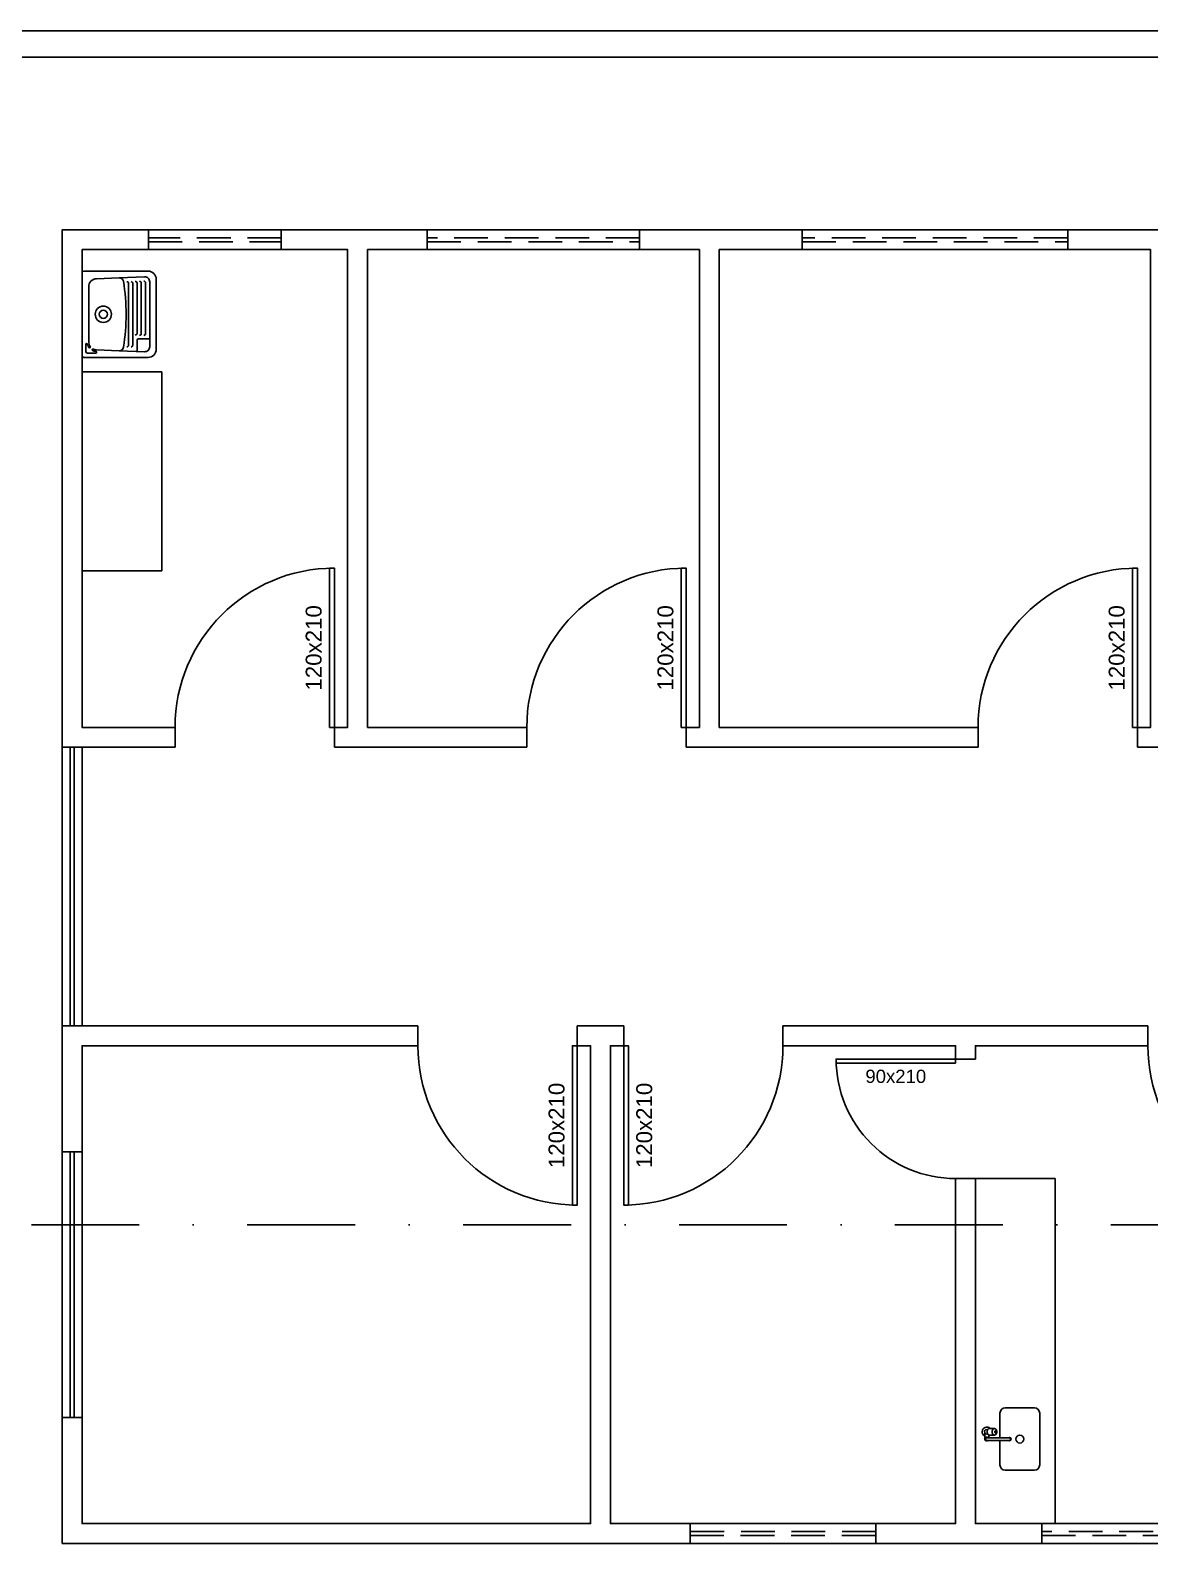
# Model space of a CAD drawing. Header units: centimetres. Extents: x 0 to 1084401, y -139216 to 99734.
# Drawn here: x 845770 to 846613, y -23243 to -22086 of the extents above; entities that cross this region are included whole.
import ezdxf
from ezdxf.enums import TextEntityAlignment as Align

# ---------------------------------------------------------------- set-up
doc = ezdxf.new("R2010")
doc.units = ezdxf.units.CM
doc.header["$LTSCALE"] = 4
doc.linetypes.add('DASHDOT', pattern=[25.4, 12.7, -6.35, 0, -6.35])
doc.linetypes.add('DASHED2', pattern=[9.525, 6.35, -3.175])
for name, color, linetype in [('0.1', 1, 'Continuous'), ('0.2', 2, 'Continuous'), ('0.4', 4, 'Continuous'), ('0.6', 6, 'Continuous'), ('001-MOBILIA', 253, 'Continuous'), ('02-CONT', 2, 'Continuous'), ('B-CORTE', 4, 'DASHDOT')]:
    doc.layers.add(name, color=color, linetype=linetype)
doc.styles.add('2mm 1-50', font='arial.ttf', dxfattribs={"height": 0.1})

# ---------------------------------------------------------------- blocks, each defined once
blk = doc.blocks.new('1_00e')
blk.add_lwpolyline([(-28.41, -52.25), (-25.41, -52.25), (-25.41, 47.75), (-28.41, 47.75)], close=True)
at = {"color": 1}
blk.add_arc((-28.41, -52.25), 100, 0, 90, dxfattribs=at)
blk = doc.blocks.new('90d')
blk.add_lwpolyline([(-5, -84), (-5, 6), (-2, 6), (-2, -84)], close=True)
at = {"color": 1}
blk.add_arc((-2, -84), 90, 90, 180, dxfattribs=at)
blk = doc.blocks.new('Tanque05')
for p, q in [((242.95, 89.15), (242.95, 128.65)), ((243.95, 129.65), (294.95, 129.65)), ((286.3, 125.65), (252.61, 125.65)), ((288, 127.42), (292.27, 127.42)), ((293.27, 121.28), (293.27, 126.42)), ((295.95, 128.65), (295.95, 89.15)), ((247.07, 106.84), (247.61, 120.84)), ((291.84, 106.84), (291.3, 120.84)), ((246.46, 91.27), (247.07, 106.84)), ((292.44, 91.27), (291.84, 106.84)), ((250.29, 95.95), (281.24, 95.95)), ((250.39, 98.55), (288.52, 98.55)), ((250.49, 101.15), (288.42, 101.15)), ((284.44, 94.95), (284.44, 88.15)), ((285.44, 95.95), (292.26, 95.95)), ((249.46, 88.15), (289.45, 88.15)), ((250.08, 90.75), (281.44, 90.75)), ((250.19, 93.35), (281.34, 93.35)), ((290.95, 84.15), (247.95, 84.15))]:
    blk.add_line(p, q)
for radius in [5, 2.5]:
    blk.add_circle((269.45, 116.65), radius)
for centre, radius, start, end in [((243.95, 128.65), 1, 90, 180), ((252.61, 120.65), 5, 90, 177.7757), ((286.3, 120.65), 5, 53.61972, 90), ((288, 126.92), 0.5, 90, 254.83204), ((286.3, 120.65), 6, 53.61972, 74.83204), ((289.56, 125.08), 0.5, 233.61972, 53.61972), ((291.28, 122.99), 0.5, 25.14351, 205.14351), ((286.3, 120.65), 5, 2.2243, 25.14351), ((286.3, 120.65), 6, 5.59964, 25.14351), ((292.27, 126.42), 1, 0, 90), ((294.95, 128.65), 1, 0, 90), ((292.77, 121.28), 0.5, 185.59964, 0), ((249.57, 106.75), 2.5, 177.7757, 260.82574), ((269.45, 229.89), 127.24, 260.82574, 279.17426), ((289.34, 106.75), 2.5, 279.17426, 2.2243), ((250.19, 94.35), 1, 177.7757, 270), ((250.29, 96.95), 1, 177.7757, 270), ((250.39, 99.55), 1, 177.7757, 270), ((250.49, 102.15), 1, 177.7757, 270), ((281.24, 96.95), 1, 270, 2.2243), ((281.34, 94.35), 1, 270, 2.2243), ((285.44, 94.95), 1, 90, 180), ((288.42, 102.15), 1, 270, 2.2243), ((288.52, 99.55), 1, 270, 2.2243), ((247.95, 89.15), 5, 180, 270), ((249.46, 91.15), 3, 177.7757, 270), ((250.08, 91.75), 1, 177.7757, 270), ((281.44, 91.75), 1, 270, 2.2243), ((289.45, 91.15), 3, 270, 2.2243), ((290.95, 89.15), 5, 270, 0)]:
    blk.add_arc(centre, radius, start, end)
blk = doc.blocks.new('BOJO')
at = {"layer": '001-MOBILIA'}
for p, q in [((1062.234, 1873.036), (1062.014, 1873.036)), ((1061.974, 1872.996), (1061.974, 1872.811)), ((1062.274, 1872.606), (1062.274, 1872.996)), ((1061.86, 1872.801), (1061.86, 1872.844)), ((1061.875, 1872.873), (1061.882, 1872.873)), ((1061.875, 1872.838), (1061.882, 1872.838)), ((1061.875, 1872.811), (1062.045, 1872.811)), ((1061.875, 1872.791), (1062.045, 1872.791)), ((1061.89, 1872.811), (1061.89, 1872.832)), ((1061.895, 1872.881), (1061.933, 1872.881)), ((1061.895, 1872.831), (1061.933, 1872.831)), ((1061.974, 1872.791), (1061.974, 1872.606)), ((1062.234, 1872.566), (1062.014, 1872.566))]:
    blk.add_line(p, q, dxfattribs=at)
blk.add_circle((1062.124, 1872.801), 0.03, dxfattribs=at)
for centre, radius, start, end in [((1062.014, 1872.996), 0.04, 90, 180), ((1062.234, 1872.996), 0.04, 0, 90), ((1061.875, 1872.856), 0.035, 45.5847, 244.6231), ((1061.875, 1872.856), 0.0175, 90, 204.62), ((1061.85, 1872.844), 0.01, 0, 24.62), ((1061.875, 1872.856), 0.0175, 211.0027, 270), ((1061.875, 1872.801), 0.015, 41.8103, 318.1897), ((1061.875, 1872.801), 0.01, 90.0002, 270.0002), ((1061.913, 1872.856), 0.0352, 163.6751, 180), ((1061.913, 1872.856), 0.0352, 180, 196.3249), ((1061.904, 1872.858), 0.0262, 144.7356, 163.6751), ((1061.904, 1872.853), 0.0262, 196.3249, 215.2644), ((1061.898, 1872.862), 0.0195, 120.3612, 144.7356), ((1061.898, 1872.849), 0.0195, 215.2644, 239.6388), ((1061.895, 1872.868), 0.0127, 90, 120.3612), ((1061.895, 1872.843), 0.0127, 239.6388, 270), ((1061.875, 1872.856), 0.035, 295.3769, 314.4153), ((1061.95, 1872.856), 0.0352, 163.6751, 180), ((1061.95, 1872.856), 0.0352, 180, 196.3249), ((1061.942, 1872.858), 0.0262, 144.7356, 163.6751), ((1061.942, 1872.853), 0.0262, 196.3249, 215.2644), ((1061.936, 1872.862), 0.0195, 120.3612, 144.7356), ((1061.936, 1872.849), 0.0195, 215.2644, 239.6388), ((1061.933, 1872.868), 0.0127, 90, 120.3612), ((1061.933, 1872.843), 0.0127, 239.6388, 270), ((1061.933, 1872.868), 0.0127, 59.6388, 90), ((1061.933, 1872.843), 0.0127, 270, 300.3612), ((1061.943, 1872.856), 0.00787, 144.7356, 163.6751), ((1061.945, 1872.856), 0.0106, 163.6751, 180), ((1061.945, 1872.856), 0.0106, 180, 196.3249), ((1061.943, 1872.855), 0.00787, 196.3249, 215.2644), ((1061.941, 1872.858), 0.00586, 120.3612, 144.7356), ((1061.941, 1872.854), 0.00586, 215.2644, 239.6388), ((1061.94, 1872.859), 0.00381, 90, 120.3612), ((1061.94, 1872.852), 0.00381, 239.6388, 270), ((1061.929, 1872.862), 0.0195, 35.2644, 59.6388), ((1061.929, 1872.849), 0.0195, 300.3612, 324.7356), ((1061.94, 1872.859), 0.00381, 59.6388, 90), ((1061.94, 1872.852), 0.00381, 270, 300.3612), ((1061.939, 1872.858), 0.00586, 35.2644, 59.6388), ((1061.939, 1872.854), 0.00586, 300.3612, 324.7356), ((1061.937, 1872.856), 0.00787, 16.3249, 35.2644), ((1061.937, 1872.855), 0.00787, 324.7356, 343.6751), ((1061.924, 1872.858), 0.0262, 16.3249, 35.2644), ((1061.935, 1872.856), 0.0106, 0, 16.3249), ((1061.935, 1872.856), 0.0106, 343.6751, 0), ((1061.924, 1872.853), 0.0262, 324.7356, 343.6751), ((1061.915, 1872.856), 0.0352, 0, 16.3249), ((1061.915, 1872.856), 0.0352, 343.6751, 0), ((1062.045, 1872.801), 0.0125, 233.1301, 126.8699), ((1062.045, 1872.801), 0.01, 270.0001, 90.0001), ((1062.014, 1872.606), 0.04, 180, 270), ((1062.234, 1872.606), 0.04, 270, 0)]:
    blk.add_arc(centre, radius, start, end, dxfattribs=at)

msp = doc.modelspace()

# ---------------------------------------------------------------- linework, layer by layer
at = {"layer": '0.1', "linetype": 'DASHED2'}
for p, q in [((845958.984, -22242.115), (845858.984, -22242.115)), ((845858.984, -22245.115), (845958.984, -22245.115)), ((846228.984, -22242.115), (846068.984, -22242.115)), ((846068.984, -22245.115), (846228.984, -22245.115)), ((846551.484, -22242.115), (846351.484, -22242.115)), ((846351.484, -22245.115), (846551.484, -22245.115)), ((846406.984, -23217.036), (846266.984, -23217.036)), ((846266.984, -23220.036), (846406.984, -23220.036)), ((846691.984, -23217.036), (846531.984, -23217.036)), ((846531.984, -23220.036), (846691.984, -23220.036))]:
    msp.add_line(p, q, dxfattribs=at)
at = {"layer": '0.2'}
for p, q in [((845793.984, -22626.115), (845793.984, -22836.036)), ((845799.984, -22626.115), (845799.984, -22836.036)), ((845802.984, -22626.115), (845802.984, -22836.036)), ((845808.984, -22626.115), (845808.984, -22836.036)), ((845793.984, -23131.036), (845793.984, -22931.036)), ((845799.984, -23131.036), (845799.984, -22931.036)), ((845802.984, -22931.036), (845802.984, -23131.036)), ((845808.984, -22931.036), (845808.984, -23131.036))]:
    msp.add_line(p, q, dxfattribs=at)
for points in [[(845808.984, -22343.22), (845868.984, -22343.22), (845868.984, -22493.22), (845808.984, -22493.22)], [(846481.984, -23211.036), (846541.984, -23211.036), (846541.984, -22951.036), (846481.984, -22951.036)]]:
    msp.add_lwpolyline(points, close=True, dxfattribs=at)
at = {"layer": '0.4'}
for points in [[(844003.761, -25075.611), (843984.159, -25075.665), (844366.045, -22086.115), (857366.485, -22086.115), (856528.555, -24502.383)], [(844006.885, -25055.603), (844383.653, -22106.115), (857338.381, -22106.115), (856514.322, -24482.383)]]:
    msp.add_lwpolyline(points, dxfattribs=at)
at = {"layer": '0.6'}
for p, q in [((845858.984, -22251.115), (845858.984, -22236.115)), ((845958.984, -22236.115), (845858.984, -22236.115)), ((845958.984, -22251.115), (845958.984, -22236.115)), ((846068.984, -22251.115), (846068.984, -22236.115)), ((846228.984, -22236.115), (846068.984, -22236.115)), ((846228.984, -22251.115), (846228.984, -22236.115)), ((846351.484, -22251.115), (846351.484, -22236.115)), ((846551.484, -22236.115), (846351.484, -22236.115)), ((846551.484, -22251.115), (846551.484, -22236.115)), ((845858.984, -22251.115), (845958.984, -22251.115)), ((846068.984, -22251.115), (846228.984, -22251.115)), ((846351.484, -22251.115), (846551.484, -22251.115)), ((845878.984, -22611.115), (845878.984, -22626.115)), ((845998.984, -22611.115), (845998.984, -22626.115)), ((846143.984, -22611.115), (846143.984, -22626.115)), ((846263.984, -22611.115), (846263.984, -22626.115)), ((846483.984, -22611.115), (846483.984, -22626.115)), ((846603.984, -22611.115), (846603.984, -22626.115)), ((846061.984, -22851.036), (846061.984, -22836.036)), ((846181.984, -22851.036), (846181.984, -22836.036)), ((846216.984, -22851.036), (846216.984, -22836.036)), ((846336.984, -22851.036), (846336.984, -22836.036)), ((846611.984, -22851.036), (846611.984, -22836.036)), ((846466.984, -22861.036), (846481.984, -22861.036)), ((845808.984, -22931.036), (845793.984, -22931.036)), ((846466.984, -22951.036), (846481.984, -22951.036)), ((845808.984, -23131.036), (845793.984, -23131.036)), ((846266.984, -23211.036), (846266.984, -23226.036)), ((846406.984, -23211.036), (846266.984, -23211.036)), ((846406.984, -23211.036), (846406.984, -23226.036)), ((846531.984, -23211.036), (846531.984, -23226.036)), ((846691.984, -23211.036), (846531.984, -23211.036)), ((846266.984, -23226.036), (846406.984, -23226.036)), ((846531.984, -23226.036), (846691.984, -23226.036))]:
    msp.add_line(p, q, dxfattribs=at)
for points in [[(845858.984, -22236.115), (845793.984, -22236.115), (845793.984, -22626.115), (845878.984, -22626.115)], [(846023.984, -22236.115), (845958.984, -22236.115)], [(846068.984, -22236.115), (846008.984, -22236.115)], [(846288.984, -22236.115), (846228.984, -22236.115)], [(846351.484, -22236.115), (846273.984, -22236.115)], [(846628.984, -22236.115), (846551.484, -22236.115)], [(845858.984, -22251.115), (845808.984, -22251.115), (845808.984, -22611.115), (845878.984, -22611.115)], [(845998.984, -22611.115), (846008.984, -22611.115), (846008.984, -22251.115), (845958.984, -22251.115)], [(846023.984, -22611.115), (846023.984, -22251.115)], [(846068.984, -22251.115), (846023.984, -22251.115)], [(846263.984, -22611.115), (846273.984, -22611.115), (846273.984, -22251.115), (846228.984, -22251.115)], [(846288.984, -22611.115), (846288.984, -22251.115)], [(846351.484, -22251.115), (846288.984, -22251.115)], [(846603.984, -22611.115), (846613.984, -22611.115), (846613.984, -22251.115), (846551.484, -22251.115)], [(846023.984, -22611.115), (846143.984, -22611.115)], [(846288.984, -22611.115), (846483.984, -22611.115)], [(845998.984, -22626.115), (846023.984, -22626.115)], [(846008.984, -22626.115), (846143.984, -22626.115)], [(846263.984, -22626.115), (846288.984, -22626.115)], [(846273.984, -22626.115), (846483.984, -22626.115)], [(846603.984, -22626.115), (846628.984, -22626.115)], [(846061.984, -22836.036), (845793.984, -22836.036), (845793.984, -22931.036)], [(846206.984, -22836.036), (846181.984, -22836.036)], [(846216.984, -22836.036), (846191.984, -22836.036)], [(846481.984, -22836.036), (846336.984, -22836.036)], [(846611.984, -22836.036), (846466.984, -22836.036)], [(845808.984, -23131.036), (845808.984, -23211.036), (846191.984, -23211.036), (846191.984, -22851.036), (846181.984, -22851.036)], [(846061.984, -22851.036), (845808.984, -22851.036), (845808.984, -22931.036)], [(846191.984, -22851.036), (846191.984, -23211.036)], [(846206.984, -23211.036), (846206.984, -22851.036)], [(846216.984, -22851.036), (846206.984, -22851.036), (846206.984, -23211.036), (846266.984, -23211.036)], [(846466.984, -22861.036), (846466.984, -22851.036), (846336.984, -22851.036)], [(846466.984, -22851.036), (846466.984, -22861.036)], [(846481.984, -22861.036), (846481.984, -22851.036)], [(846611.984, -22851.036), (846481.984, -22851.036), (846481.984, -22861.036)], [(846406.984, -23211.036), (846466.984, -23211.036), (846466.984, -22951.036)], [(846466.984, -22951.036), (846466.984, -23211.036)], [(846481.984, -23211.036), (846481.984, -22951.036)], [(846481.984, -22951.036), (846481.984, -23211.036), (846531.984, -23211.036)], [(845793.984, -23131.036), (845793.984, -23226.036), (846206.984, -23226.036)], [(846191.984, -23226.036), (846266.984, -23226.036)], [(846406.984, -23226.036), (846481.984, -23226.036)], [(846466.984, -23226.036), (846531.984, -23226.036)]]:
    msp.add_lwpolyline(points, dxfattribs=at)
at = {"layer": 'B-CORTE', "ltscale": 1.6}
msp.add_line((857238.195, -22985.897), (843929.85, -22985.897), dxfattribs=at)

# ---------------------------------------------------------------- block references
at = {"layer": '001-MOBILIA', "ltscale": 10, "xscale": -1.226415094339667, "yscale": 1.226415094339667, "zscale": 1.226415094339667, "rotation": 90}
msp.add_blockref('Tanque05', (845967.988, -21969.352), dxfattribs=at)
at = {"layer": '001-MOBILIA', "xscale": 100, "yscale": 100, "zscale": 100}
msp.add_blockref('BOJO', (740303.037, -210427.467), dxfattribs=at)
at = {"layer": '02-CONT', "xscale": -1.2, "yscale": 1.2, "zscale": 1.2}
for p in [(845964.898, -22548.412), (846229.898, -22548.412), (846569.898, -22548.412)]:
    msp.add_blockref('1_00e', p, dxfattribs=at)
at = {"layer": '02-CONT', "yscale": 1.2, "zscale": 1.2, "rotation": 180}
for p, xscale in [((846147.898, -22913.739), 1.2), ((846251.071, -22913.739), -1.2), ((846697.898, -22913.739), 1.2)]:
    msp.add_blockref('1_00e', p, dxfattribs=dict(at, xscale=xscale))
at = {"layer": '02-CONT', "rotation": 89.99999999999999}
msp.add_blockref('90d', (846383.022, -22859.031), dxfattribs=at)

# ---------------------------------------------------------------- texts
at = {"layer": '02-CONT', "style": '2mm 1-50'}
for p in [(845983.384, -22551.169), (846248.384, -22551.169), (846588.384, -22551.169), (846166.384, -22911.036), (846232.429, -22911.036)]:
    msp.add_text('120x210', height=12, rotation=90, dxfattribs=at).set_placement(p, align=Align.MIDDLE_CENTER)
msp.add_text('90x210', height=10, dxfattribs=at).set_placement((846421.984, -22874.036), align=Align.MIDDLE_CENTER)

doc.saveas('drawing.dxf')
